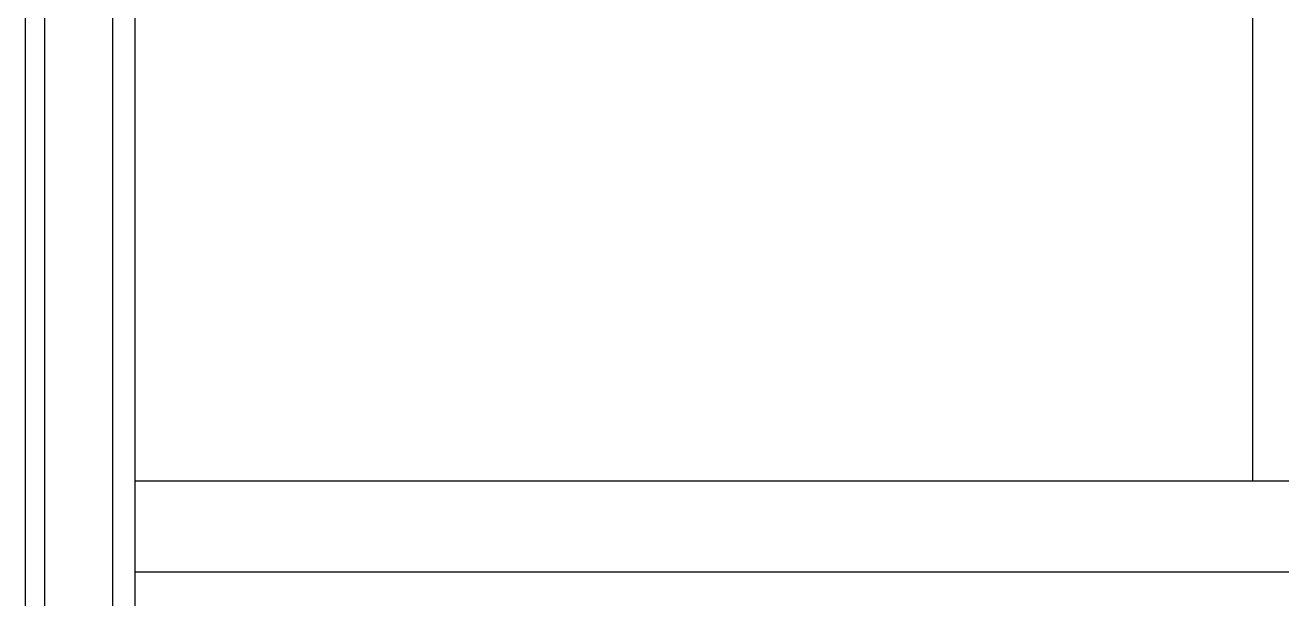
# Model space of a CAD drawing. Header units: inches. Extents: x 0 to 165, y 0 to 113.
# Drawn here: x 3.42 to 8.9, y 86.18 to 88.68 of the extents above; entities that cross this region are included whole.
import ezdxf

# ---------------------------------------------------------------- set-up
doc = ezdxf.new("R2010")
doc.units = ezdxf.units.IN
doc.header["$MEASUREMENT"] = 0
for name, color, linetype in [('COE', 2, 'Continuous'), ('ExtWalls', 7, 'Continuous'), ('Furnishings', 7, 'Continuous'), ('FYE', 3, 'Continuous'), ('IntWalls', 5, 'Continuous')]:
    doc.layers.add(name, color=color, linetype=linetype)

msp = doc.modelspace()

# ---------------------------------------------------------------- linework, layer by layer
at = {"layer": 'COE'}
for points in [[(3.4175, 98.1692), (3.4175, 6.1639), (7.1686, 6.1639), (7.1686, 5.9127), (64.0064, 5.9127), (64.0064, 0)], [(3.8004, 6.7156), (3.8004, 97.9222)], [(18.5987, 92.3059), (18.5987, 81.0537), (3.8981, 81.0537), (3.8981, 86.2998), (14.9837, 86.2998), (14.9837, 97.5827)]]:
    msp.add_lwpolyline(points, dxfattribs=at)
at = {"layer": 'ExtWalls'}
msp.add_lwpolyline([(7.3494, 97.7812), (3.5022, 97.7812), (3.5022, 85.4298), (3.8981, 85.4298), (3.8981, 96.6167)], dxfattribs=at)
at = {"layer": 'Furnishings'}
msp.add_lwpolyline([(3.8981, 88.747), (8.7705, 88.747), (8.7705, 86.6957), (3.8981, 86.6957)], close=True, dxfattribs=at)
at = {"layer": 'FYE'}
msp.add_lwpolyline([(14.5877, 97.9787), (14.5877, 86.6957), (3.8981, 86.6957), (3.8981, 97.5247), (7.3494, 97.5247), (7.3494, 95.8999), (9.9139, 95.8999), (9.9139, 97.9787)], close=True, dxfattribs=at)
at = {"layer": 'IntWalls'}
msp.add_lwpolyline([(3.8981, 86.2998), (14.9837, 86.2998), (14.9837, 93.2193), (14.5877, 93.2193), (14.5877, 86.6957), (3.8981, 86.6957)], dxfattribs=at)

doc.saveas('drawing.dxf')
